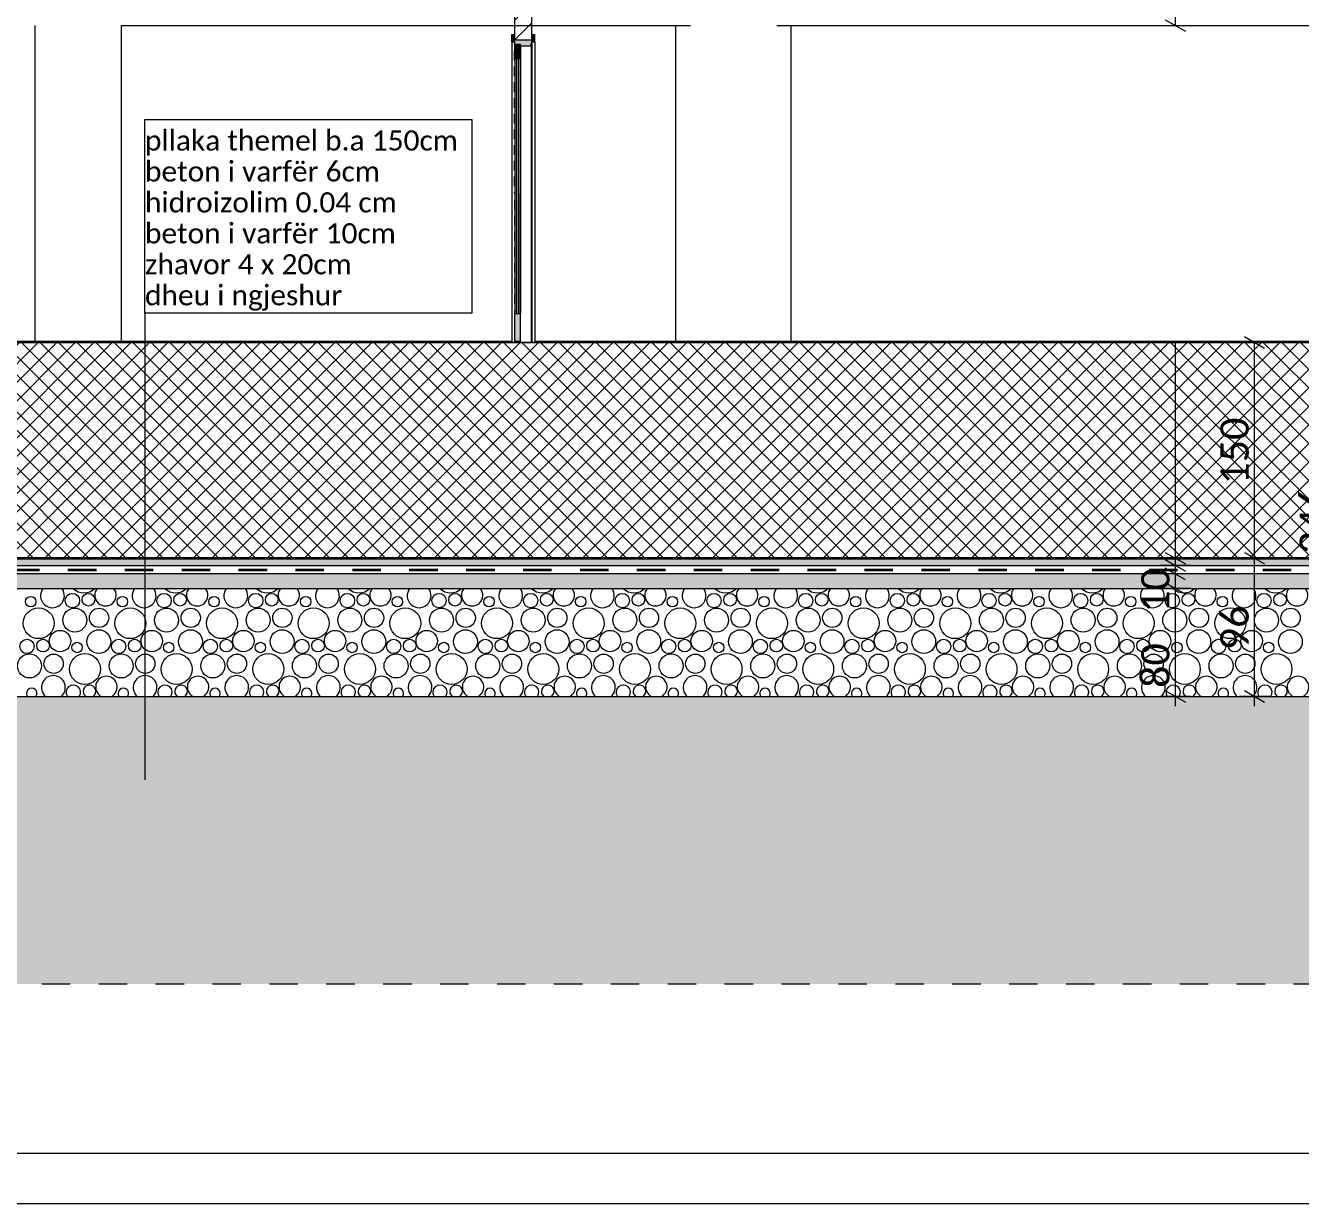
# Model space of a CAD drawing. Header units: millimetres. Extents: x -310 to 171125, y -3027 to 55843.
# Drawn here: x 126668 to 135522, y -3027 to 5156 of the extents above; entities that cross this region are included whole.
import ezdxf

# ---------------------------------------------------------------- set-up
doc = ezdxf.new("R2010")
doc.units = ezdxf.units.MM
doc.header["$MEASUREMENT"] = 0
doc.set_wipeout_variables(frame=1)
doc.linetypes.add('Dashed', pattern=[395.111113, 197.555556, -197.555556])
doc.linetypes.add('Wipeout_Contour', pattern=[1000, 0, -1000])
for name, color, linetype, lineweight in [('2D Drafting - General_Pen_No__1', 7, 'Continuous', 13), ('Pllaka e themelit_Pen_No__1', 7, 'Continuous', 13), ('Pllaka e themelit_Pen_No__101', 252, 'Continuous', 13), ('Pllaka perdhes_Pen_No__6', 5, 'Continuous', 35), ('Structural - Bearing_Pen_No__1', 7, 'Continuous', 13), ('Structural - Bearing_Pen_No__7', 7, 'Continuous', 35)]:
    doc.layers.add(name, color=color, linetype=linetype, lineweight=lineweight)
for name, color, linetype in [('Dimensioning - General', 7, 'Continuous'), ('Pllaka e themelit', 7, 'Continuous'), ('Structural - Bearing', 7, 'Continuous')]:
    doc.layers.add(name, color=color, linetype=linetype)
for name, color, linetype, lineweight, true_color in [('Dimensioning - General_Pen_No__61', 7, 'Continuous', 20, 0x6a6a6a), ('Dimensioning - General_Pen_No__88', 7, 'Continuous', 20, 0xfd4435), ('Drawing & Figure_Pen_No__61', 7, 'Continuous', 20, 0x6a6a6a), ('Shtresat nivelizimi_Pen_No__102', 7, 'Continuous', 13, 0xcccccc), ('Structural - Bearing_Pen_No__108', 7, 'Continuous', 13, 0xfd8379), ('Structural - Bearing_Pen_No__61', 7, 'Continuous', 20, 0x6a6a6a), ('Structural - Bearing_Pen_No__82', 7, 'Continuous', 20, 0xaaaaaa)]:
    doc.layers.add(name, color=color, linetype=linetype, lineweight=lineweight, true_color=true_color)
doc.layers.get('0').off()
doc.styles.add('GENERATED_STYLE_6', font='calibril.ttf')
doc.dimstyles.new('GENERATED_STYLE__1', dxfattribs={"dimtxt": 195.999997, "dimasz": 106.4, "dimexe": 0.18, "dimexo": 0.0625, "dimgap": 0.09, "dimtad": 1, "dimdec": 0, "dimlfac": 0.1, "dimzin": 0, "dimdsep": 46, "dimtxsty": 'GENERATED_STYLE_6', "dimblk": 'ARROWHEAD_2', "dimblk1": 'ARROWHEAD_2', "dimblk2": 'ARROWHEAD_2', "dimcen": 0.09, "dimse1": 1, "dimse2": 1, "dimclrd": 256, "dimclre": 256, "dimclrt": 256, "dimadec": 0, "dimazin": 0, "dimtfac": 1, "dimtdec": 4, "dimtmove": 0, "dimatfit": 3, "dimfxl": 1, "dimtolj": 1, "dimtzin": 0, "dimarcsym": 0})
doc.dimstyles.new('GENERATED_STYLE__3', dxfattribs={"dimtxt": 195.999997, "dimasz": 106.4, "dimexe": 0.18, "dimexo": 0.0625, "dimgap": 0.09, "dimtad": 1, "dimdec": 0, "dimlfac": 0.1, "dimzin": 0, "dimdsep": 46, "dimtxsty": 'GENERATED_STYLE_6', "dimblk": 'ARROWHEAD_2', "dimblk1": 'ARROWHEAD_2', "dimblk2": 'ARROWHEAD_2', "dimcen": 0.09, "dimse1": 1, "dimse2": 1, "dimclrd": 256, "dimclre": 256, "dimclrt": 256, "dimadec": 0, "dimazin": 0, "dimtfac": 1, "dimtdec": 4, "dimtmove": 2, "dimatfit": 3, "dimfxl": 1, "dimtolj": 1, "dimtzin": 0, "dimarcsym": 0})

# ---------------------------------------------------------------- blocks, each defined once
blk = doc.blocks.new('*X2')
at = {"layer": 'Shtresat nivelizimi_Pen_No__102', "color": 254, "linetype": 'Continuous', "lineweight": 13, "true_color": 0xcccccc}
for centre, radius in [((126705, 1153.4), 36.2), ((126994, 1160.7), 50), ((127105.7, 1166.9), 43.9), ((127341.5, 1153.4), 36.2), ((127630.5, 1160.7), 50), ((127742.2, 1166.9), 43.9), ((127978, 1153.4), 36.2), ((128266.9, 1160.7), 50), ((128378.6, 1166.9), 43.9), ((128614.4, 1153.4), 36.2), ((128903.4, 1160.7), 50), ((129015.1, 1166.9), 43.9), ((129250.9, 1153.4), 36.2), ((129539.9, 1160.7), 50), ((129651.6, 1166.9), 43.9), ((129887.4, 1153.4), 36.2), ((130176.4, 1160.7), 50), ((130288.1, 1166.9), 43.9), ((130523.9, 1153.4), 36.2), ((130812.9, 1160.7), 50), ((130924.6, 1166.9), 43.9), ((131160.4, 1153.4), 36.2), ((131449.4, 1160.7), 50), ((131561.1, 1166.9), 43.9), ((131796.9, 1153.4), 36.2), ((132085.9, 1160.7), 50), ((132197.6, 1166.9), 43.9), ((132433.4, 1153.4), 36.2), ((132722.4, 1160.7), 50), ((132834.1, 1166.9), 43.9), ((133069.9, 1153.4), 36.2), ((133358.9, 1160.7), 50), ((133470.5, 1166.9), 43.9), ((133706.4, 1153.4), 36.2), ((133995.3, 1160.7), 50), ((134107, 1166.9), 43.9), ((134342.8, 1153.4), 36.2), ((134631.8, 1160.7), 50), ((134743.5, 1166.9), 43.9), ((134979.3, 1153.4), 36.2), ((135268.3, 1160.7), 50), ((135380, 1166.9), 43.9), ((126759.6, 1003.5), 107.1), ((127010.9, 1025.3), 83.5), ((127178.9, 1040.8), 67.1), ((127396.1, 1003.5), 107.1), ((127647.4, 1025.3), 83.5), ((127815.4, 1040.8), 67.1), ((128032.6, 1003.5), 107.1), ((128283.9, 1025.3), 83.5), ((128451.9, 1040.8), 67.1), ((128669.1, 1003.5), 107.1), ((128920.3, 1025.3), 83.5), ((129088.4, 1040.8), 67.1), ((129305.6, 1003.5), 107.1), ((129556.8, 1025.3), 83.5), ((129724.9, 1040.8), 67.1), ((129942.1, 1003.5), 107.1), ((130193.3, 1025.3), 83.5), ((130361.4, 1040.8), 67.1), ((130578.6, 1003.5), 107.1), ((130829.8, 1025.3), 83.5), ((130997.9, 1040.8), 67.1), ((131215.1, 1003.5), 107.1), ((131466.3, 1025.3), 83.5), ((131634.4, 1040.8), 67.1), ((131851.5, 1003.5), 107.1), ((132102.8, 1025.3), 83.5), ((132270.8, 1040.8), 67.1), ((132488, 1003.5), 107.1), ((132739.3, 1025.3), 83.5), ((132907.3, 1040.8), 67.1), ((133124.5, 1003.5), 107.1), ((133375.8, 1025.3), 83.5), ((133543.8, 1040.8), 67.1), ((133761, 1003.5), 107.1), ((134012.2, 1025.3), 83.5), ((134180.3, 1040.8), 67.1), ((134397.5, 1003.5), 107.1), ((134648.7, 1025.3), 83.5), ((134816.8, 1040.8), 67.1), ((135034, 1003.5), 107.1), ((135285.2, 1025.3), 83.5), ((135453.3, 1040.8), 67.1), ((126679, 842.2), 50), ((126790.7, 848.4), 43.9), ((126908.6, 879.4), 74.5), ((127177.2, 875.6), 82.8), ((127315.5, 842.2), 50), ((127427.2, 848.4), 43.9), ((127545.1, 879.4), 74.5), ((127813.6, 875.6), 82.8), ((127951.9, 842.2), 50), ((128063.6, 848.4), 43.9), ((128181.5, 879.4), 74.5), ((128450.1, 875.6), 82.8), ((128588.4, 842.2), 50), ((128700.1, 848.4), 43.9), ((128818, 879.4), 74.5), ((129086.6, 875.6), 82.8), ((129224.9, 842.2), 50), ((129336.6, 848.4), 43.9), ((129454.5, 879.4), 74.5), ((129723.1, 875.6), 82.8), ((129861.4, 842.2), 50), ((129973.1, 848.4), 43.9), ((130091, 879.4), 74.5), ((130359.6, 875.6), 82.8), ((130497.9, 842.2), 50), ((130609.6, 848.4), 43.9), ((130727.5, 879.4), 74.5), ((130996.1, 875.6), 82.8), ((131134.4, 842.2), 50), ((131246.1, 848.4), 43.9), ((131364, 879.4), 74.5), ((131632.6, 875.6), 82.8), ((131770.9, 842.2), 50), ((131882.6, 848.4), 43.9), ((132000.5, 879.4), 74.5), ((132269.1, 875.6), 82.8), ((132407.4, 842.2), 50), ((132519.1, 848.4), 43.9), ((132637, 879.4), 74.5), ((132905.5, 875.6), 82.8), ((133043.9, 842.2), 50), ((133155.5, 848.4), 43.9), ((133273.5, 879.4), 74.5), ((133542, 875.6), 82.8), ((133680.3, 842.2), 50), ((133792, 848.4), 43.9), ((133909.9, 879.4), 74.5), ((134178.5, 875.6), 82.8), ((134316.8, 842.2), 50), ((134428.5, 848.4), 43.9), ((134546.4, 879.4), 74.5), ((134815, 875.6), 82.8), ((134953.3, 842.2), 50), ((135065, 848.4), 43.9), ((135182.9, 879.4), 74.5), ((135451.5, 875.6), 82.8), ((127026.5, 835), 36.2), ((127663, 835), 36.2), ((128299.4, 835), 36.2), ((128935.9, 835), 36.2), ((129572.4, 835), 36.2), ((130208.9, 835), 36.2), ((130845.4, 835), 36.2), ((131481.9, 835), 36.2), ((132118.4, 835), 36.2), ((132754.9, 835), 36.2), ((133391.4, 835), 36.2), ((134027.8, 835), 36.2), ((134664.3, 835), 36.2), ((135300.8, 835), 36.2), ((126695.9, 706.9), 83.5), ((126863.9, 722.3), 67.1), ((127081.1, 685.1), 107.1), ((127332.4, 706.9), 83.5), ((127500.4, 722.3), 67.1), ((127717.6, 685.1), 107.1), ((127968.9, 706.9), 83.5), ((128136.9, 722.3), 67.1), ((128354.1, 685.1), 107.1), ((128605.3, 706.9), 83.5), ((128773.4, 722.3), 67.1), ((128990.6, 685.1), 107.1), ((129241.8, 706.9), 83.5), ((129409.9, 722.3), 67.1), ((129627.1, 685.1), 107.1), ((129878.3, 706.9), 83.5), ((130046.4, 722.3), 67.1), ((130263.6, 685.1), 107.1), ((130514.8, 706.9), 83.5), ((130682.9, 722.3), 67.1), ((130900.1, 685.1), 107.1), ((131151.3, 706.9), 83.5), ((131319.4, 722.3), 67.1), ((131536.5, 685.1), 107.1), ((131787.8, 706.9), 83.5), ((131955.8, 722.3), 67.1), ((132173, 685.1), 107.1), ((132424.3, 706.9), 83.5), ((132592.3, 722.3), 67.1), ((132809.5, 685.1), 107.1), ((133060.8, 706.9), 83.5), ((133228.8, 722.3), 67.1), ((133446, 685.1), 107.1), ((133697.2, 706.9), 83.5), ((133865.3, 722.3), 67.1), ((134082.5, 685.1), 107.1), ((134333.7, 706.9), 83.5), ((134501.8, 722.3), 67.1), ((134719, 685.1), 107.1), ((134970.2, 706.9), 83.5), ((135138.3, 722.3), 67.1), ((135355.5, 685.1), 107.1)]:
    blk.add_circle(centre, radius, dxfattribs=at)
for centre, radius, start, end in [((126855.7, 1194.1), 82.8, 141.56513, 38.43487), ((127074.6, 1322), 107.1, 225.52462, 314.47538), ((127223.6, 1197.9), 74.5, 140.19456, 39.80544), ((127492.2, 1194.1), 82.8, 141.56513, 38.43487), ((127711.1, 1322), 107.1, 225.52462, 314.47538), ((127860.1, 1197.9), 74.5, 140.19456, 39.80544), ((128128.6, 1194.1), 82.8, 141.56513, 38.43487), ((128347.6, 1322), 107.1, 225.52462, 314.47538), ((128496.5, 1197.9), 74.5, 140.19456, 39.80544), ((128765.1, 1194.1), 82.8, 141.56513, 38.43487), ((128984.1, 1322), 107.1, 225.52462, 314.47538), ((129133, 1197.9), 74.5, 140.19456, 39.80544), ((129401.6, 1194.1), 82.8, 141.56513, 38.43487), ((129620.6, 1322), 107.1, 225.52462, 314.47538), ((129769.5, 1197.9), 74.5, 140.19456, 39.80544), ((130038.1, 1194.1), 82.8, 141.56513, 38.43487), ((130257.1, 1322), 107.1, 225.52462, 314.47538), ((130406, 1197.9), 74.5, 140.19456, 39.80544), ((130674.6, 1194.1), 82.8, 141.56513, 38.43487), ((130893.6, 1322), 107.1, 225.52462, 314.47538), ((131042.5, 1197.9), 74.5, 140.19456, 39.80544), ((131311.1, 1194.1), 82.8, 141.56513, 38.43487), ((131530.1, 1322), 107.1, 225.52462, 314.47538), ((131679, 1197.9), 74.5, 140.19456, 39.80544), ((131947.6, 1194.1), 82.8, 141.56513, 38.43487), ((132166.5, 1322), 107.1, 225.52462, 314.47538), ((132315.5, 1197.9), 74.5, 140.19456, 39.80544), ((132584.1, 1194.1), 82.8, 141.56513, 38.43487), ((132803, 1322), 107.1, 225.52462, 314.47538), ((132952, 1197.9), 74.5, 140.19456, 39.80544), ((133220.5, 1194.1), 82.8, 141.56513, 38.43487), ((133439.5, 1322), 107.1, 225.52462, 314.47538), ((133588.5, 1197.9), 74.5, 140.19456, 39.80544), ((133857, 1194.1), 82.8, 141.56513, 38.43487), ((134076, 1322), 107.1, 225.52462, 314.47538), ((134224.9, 1197.9), 74.5, 140.19456, 39.80544), ((134493.5, 1194.1), 82.8, 141.56513, 38.43487), ((134712.5, 1322), 107.1, 225.52462, 314.47538), ((134861.4, 1197.9), 74.5, 140.19456, 39.80544), ((135130, 1194.1), 82.8, 141.56513, 38.43487), ((135349, 1322), 107.1, 225.52462, 314.47538), ((135497.9, 1197.9), 74.5, 140.19456, 39.80544), ((126862.2, 557.2), 82.8, 311.97628, 228.02372), ((127230.1, 560.9), 74.5, 298.65975, 241.34025), ((127498.6, 557.2), 82.8, 311.97628, 228.02372), ((127866.5, 560.9), 74.5, 298.65975, 241.34025), ((128135.1, 557.2), 82.8, 311.97628, 228.02372), ((128503, 560.9), 74.5, 298.65975, 241.34025), ((128771.6, 557.2), 82.8, 311.97628, 228.02372), ((129139.5, 560.9), 74.5, 298.65975, 241.34025), ((129408.1, 557.2), 82.8, 311.97628, 228.02372), ((129776, 560.9), 74.5, 298.65975, 241.34025), ((130044.6, 557.2), 82.8, 311.97628, 228.02372), ((130412.5, 560.9), 74.5, 298.65975, 241.34025), ((130681.1, 557.2), 82.8, 311.97628, 228.02372), ((131049, 560.9), 74.5, 298.65975, 241.34025), ((131317.6, 557.2), 82.8, 311.97628, 228.02372), ((131685.5, 560.9), 74.5, 298.65975, 241.34025), ((131954.1, 557.2), 82.8, 311.97628, 228.02372), ((132322, 560.9), 74.5, 298.65975, 241.34025), ((132590.5, 557.2), 82.8, 311.97628, 228.02372), ((132958.5, 560.9), 74.5, 298.65975, 241.34025), ((133227, 557.2), 82.8, 311.97628, 228.02372), ((133594.9, 560.9), 74.5, 298.65975, 241.34025), ((133863.5, 557.2), 82.8, 311.97628, 228.02372), ((134231.4, 560.9), 74.5, 298.65975, 241.34025), ((134500, 557.2), 82.8, 311.97628, 228.02372), ((134867.9, 560.9), 74.5, 298.65975, 241.34025), ((135136.5, 557.2), 82.8, 311.97628, 228.02372), ((135504.4, 560.9), 74.5, 298.65975, 241.34025), ((126711.5, 516.5), 36.2, 324.80478, 215.19522), ((127000.5, 523.7), 50, 325.81599, 214.18401), ((127112.2, 529.9), 43.9, 308.55302, 231.44698), ((127348, 516.5), 36.2, 324.80478, 215.19522), ((127636.9, 523.7), 50, 325.81599, 214.18401), ((127748.6, 529.9), 43.9, 308.55302, 231.44698), ((127984.4, 516.5), 36.2, 324.80478, 215.19522), ((128273.4, 523.7), 50, 325.81599, 214.18401), ((128385.1, 529.9), 43.9, 308.55302, 231.44698), ((128620.9, 516.5), 36.2, 324.80478, 215.19522), ((128909.9, 523.7), 50, 325.81599, 214.18401), ((129021.6, 529.9), 43.9, 308.55302, 231.44698), ((129257.4, 516.5), 36.2, 324.80478, 215.19522), ((129546.4, 523.7), 50, 325.81599, 214.18401), ((129658.1, 529.9), 43.9, 308.55302, 231.44698), ((129893.9, 516.5), 36.2, 324.80478, 215.19522), ((130182.9, 523.7), 50, 325.81599, 214.18401), ((130294.6, 529.9), 43.9, 308.55302, 231.44698), ((130530.4, 516.5), 36.2, 324.80478, 215.19522), ((130819.4, 523.7), 50, 325.81599, 214.18401), ((130931.1, 529.9), 43.9, 308.55302, 231.44698), ((131166.9, 516.5), 36.2, 324.80478, 215.19522), ((131455.9, 523.7), 50, 325.81599, 214.18401), ((131567.6, 529.9), 43.9, 308.55302, 231.44698), ((131803.4, 516.5), 36.2, 324.80478, 215.19522), ((132092.4, 523.7), 50, 325.81599, 214.18401), ((132204.1, 529.9), 43.9, 308.55302, 231.44698), ((132439.9, 516.5), 36.2, 324.80478, 215.19522), ((132728.9, 523.7), 50, 325.81599, 214.18401), ((132840.5, 529.9), 43.9, 308.55302, 231.44698), ((133076.4, 516.5), 36.2, 324.80478, 215.19522), ((133365.3, 523.7), 50, 325.81599, 214.18401), ((133477, 529.9), 43.9, 308.55302, 231.44698), ((133712.8, 516.5), 36.2, 324.80478, 215.19522), ((134001.8, 523.7), 50, 325.81599, 214.18401), ((134113.5, 529.9), 43.9, 308.55302, 231.44698), ((134349.3, 516.5), 36.2, 324.80478, 215.19522), ((134638.3, 523.7), 50, 325.81599, 214.18401), ((134750, 529.9), 43.9, 308.55302, 231.44698), ((134985.8, 516.5), 36.2, 324.80478, 215.19522), ((135274.8, 523.7), 50, 325.81599, 214.18401), ((135386.5, 529.9), 43.9, 308.55302, 231.44698)]:
    blk.add_arc(centre, radius, start, end, dxfattribs=at)
blk = doc.blocks.new('Fill_1', base_point=(0, 2800))
at = {"layer": 'Shtresat nivelizimi_Pen_No__102', "color": 254, "linetype": 'Continuous', "lineweight": 13, "true_color": 0xcccccc}
blk.add_blockref('*X2', (0, 0), dxfattribs=at)
blk = doc.blocks.new('*D79')
at = {"layer": 'Dimensioning - General_Pen_No__61', "color": 251, "linetype": 'Continuous', "lineweight": 20, "true_color": 0x6a6a6a, "transparency": 16777216}
for p, q in [((134757.9, 1245.6), (134547.9, 1245.6)), ((134582.9, 1286), (134722.9, 1205.2)), ((134652.9, 495.6), (134652.9, 1245.6)), ((134582.9, 536), (134722.9, 455.2)), ((134757.9, 495.6), (134547.9, 495.6)), ((134652.9, 427.1), (134652.9, 495.6))]:
    blk.add_line(p, q, dxfattribs=at)
at = {"layer": 'Dimensioning - General_Pen_No__88', "color": 20, "lineweight": 20, "true_color": 0xfd4435, "transparency": 16777216, "char_height": 196, "attachment_point": 7, "rotation": 90, "style": 'GENERATED_STYLE_6'}
for s, insert in [('\\A1;{\\pql;\\fCalibri Light|b0|i0|c0|p34;10}', (134613.7, 1076.7)), ('\\A1;{\\pql;\\fCalibri Light|b0|i0|c0|p34;80}', (134613.7, 555))]:
    blk.add_mtext(s, dxfattribs=dict(at, insert=insert))
blk = doc.blocks.new('ARROWHEAD_2')
at = {"color": 0, "linetype": 'Continuous', "lineweight": 0}
for p, q in [((0, 0), (-1, 0)), ((-0.378, -0.655), (0.378, 0.655))]:
    blk.add_line(p, q, dxfattribs=at)
blk = doc.blocks.new('*D80')
at = {"layer": 'Dimensioning - General_Pen_No__61', "color": 251, "linetype": 'Continuous', "lineweight": 20, "true_color": 0x6a6a6a, "transparency": 16777216}
for p, q in [((134757.9, 1345.6), (134547.9, 1345.6)), ((134722.9, 1305.2), (134582.9, 1386)), ((134652.9, 1345.6), (134652.9, 1414.1)), ((134652.9, 1245.6), (134652.9, 1345.6)), ((134757.9, 1245.6), (134547.9, 1245.6)), ((134582.9, 1286), (134722.9, 1205.2))]:
    blk.add_line(p, q, dxfattribs=at)
blk = doc.blocks.new('*D110')
at = {"layer": 'Dimensioning - General_Pen_No__61', "color": 251, "linetype": 'Continuous', "lineweight": 20, "true_color": 0x6a6a6a, "transparency": 16777216}
for p, q in [((134652.9, 1455.6), (134652.9, 2955.6)), ((134757.9, 1455.6), (134547.9, 1455.6)), ((134582.9, 1496), (134722.9, 1415.2)), ((134582.9, 1446), (134722.9, 1365.2)), ((134652.9, 1405.6), (134652.9, 1455.6)), ((134757.9, 1405.6), (134547.9, 1405.6)), ((134652.9, 1337.1), (134652.9, 1405.6))]:
    blk.add_line(p, q, dxfattribs=at)
blk = doc.blocks.new('*D111')
at = {"layer": 'Dimensioning - General_Pen_No__61', "color": 251, "linetype": 'Continuous', "lineweight": 20, "true_color": 0x6a6a6a, "transparency": 16777216}
for p, q in [((134652.9, 5425.6), (134652.9, 5625.6)), ((134757.9, 5425.6), (134547.9, 5425.6)), ((134582.9, 5466), (134722.9, 5385.2)), ((134652.9, 5155.6), (134652.9, 5425.6)), ((134582.9, 5196), (134722.9, 5115.2))]:
    blk.add_line(p, q, dxfattribs=at)
blk = doc.blocks.new('*D117')
at = {"layer": 'Dimensioning - General_Pen_No__61', "color": 251, "linetype": 'Continuous', "lineweight": 20, "true_color": 0x6a6a6a, "transparency": 16777216}
for p, q in [((135132.9, 1496), (135272.9, 1415.2)), ((135202.9, 495.6), (135202.9, 1455.6)), ((135132.9, 536), (135272.9, 455.2)), ((135307.9, 495.6), (135097.9, 495.6)), ((135202.9, 427.1), (135202.9, 495.6))]:
    blk.add_line(p, q, dxfattribs=at)
at = {"layer": 'Dimensioning - General_Pen_No__88', "color": 20, "lineweight": 20, "true_color": 0xfd4435, "transparency": 16777216, "insert": (135163.7, 816.7), "char_height": 196, "attachment_point": 7, "rotation": 90, "style": 'GENERATED_STYLE_6'}
blk.add_mtext('\\A1;{\\pql;\\fCalibri Light|b0|i0|c0|p34;96}', dxfattribs=at)
blk = doc.blocks.new('*D118')
at = {"layer": 'Dimensioning - General_Pen_No__61', "color": 251, "linetype": 'Continuous', "lineweight": 20, "true_color": 0x6a6a6a, "transparency": 16777216}
for p, q in [((135132.9, 2996), (135272.9, 2915.2)), ((135202.9, 1455.6), (135202.9, 2955.6)), ((135307.9, 1455.6), (135097.9, 1455.6)), ((135132.9, 1496), (135272.9, 1415.2)), ((135202.9, 495.6), (135202.9, 1455.6))]:
    blk.add_line(p, q, dxfattribs=at)
at = {"layer": 'Dimensioning - General_Pen_No__88', "color": 20, "lineweight": 20, "true_color": 0xfd4435, "transparency": 16777216, "insert": (135163.7, 1967.3), "char_height": 196, "attachment_point": 7, "rotation": 90, "style": 'GENERATED_STYLE_6'}
blk.add_mtext('\\A1;{\\pql;\\fCalibri Light|b0|i0|c0|p34;150}', dxfattribs=at)
blk = doc.blocks.new('*D151')
at = {"layer": 'Dimensioning - General_Pen_No__61', "color": 251, "linetype": 'Continuous', "lineweight": 20, "true_color": 0x6a6a6a, "transparency": 16777216}
for p, q in [((135682.9, 2996), (135822.9, 2915.2)), ((135752.9, 495.6), (135752.9, 2955.6)), ((135682.9, 536), (135822.9, 455.2)), ((135857.9, 495.6), (135647.9, 495.6)), ((135752.9, 427.1), (135752.9, 495.6))]:
    blk.add_line(p, q, dxfattribs=at)
at = {"layer": 'Dimensioning - General_Pen_No__88', "color": 20, "lineweight": 20, "true_color": 0xfd4435, "transparency": 16777216, "insert": (135713.7, 1487.3), "char_height": 196, "attachment_point": 7, "rotation": 90, "style": 'GENERATED_STYLE_6'}
blk.add_mtext('\\A1;{\\pql;\\fCalibri Light|b0|i0|c0|p34;246}', dxfattribs=at)

msp = doc.modelspace()

# ---------------------------------------------------------------- hatches: boundary and pattern name
at = {"layer": 'Structural - Bearing_Pen_No__108', "linetype": 'Continuous', "lineweight": 0, "true_color": 0xfda29a}
for points in [[(130065.2, 5092), (130046.2, 5092), (130046.2, 5042), (130065.2, 5042), (130065.2, 5055)], [(130180.2, 5055), (130065.2, 5055), (130065.2, 5027), (130105.2, 5027), (130105.2, 5015), (130180.2, 5015), (130180.2, 5030)], [(130180.2, 5055), (130180.2, 5030), (130185.2, 5030), (130185.2, 5042), (130185.2, 5055)], [(130204.2, 5092), (130185.2, 5092), (130185.2, 5055), (130185.2, 5042), (130204.2, 5042)], [(130105.2, 4927), (130105.2, 5027), (130065.2, 5027), (130065.2, 4927)], [(130079.2, 3155), (130079.2, 4927), (130065.2, 4927), (130065.2, 3155)], [(130091.2, 3155), (130091.2, 4927), (130079.2, 4927), (130079.2, 3155)], [(130079.2, 3155), (130091.2, 3155), (130091.2, 4927), (130079.2, 4927)], [(130091.2, 4927), (130091.2, 3155), (130105.2, 3155), (130105.2, 4927)], [(130105.2, 2955), (130105.2, 3155), (130065.2, 3155), (130065.2, 2955)]]:
    msp.add_hatch(color=21, dxfattribs=at).paths.add_polyline_path(points)

# ---------------------------------------------------------------- linework, layer by layer
at = {"layer": 'Structural - Bearing_Pen_No__1', "color": 7, "linetype": 'Continuous', "lineweight": 13}
for p, q in [((130046.2, 5092), (130065.2, 5092)), ((130185.2, 5092), (130204.2, 5092))]:
    msp.add_line(p, q, dxfattribs=at)
at = {"layer": 'Structural - Bearing_Pen_No__82', "color": 253, "linetype": 'Continuous', "lineweight": 20, "true_color": 0xaaaaaa}
for p, q in [((126735.2, 2955.6), (126735.2, 5155.6)), ((127885.2, 5155.6), (130835.2, 5155.6)), ((130835.2, 5155.6), (131185.2, 5155.6)), ((131185.2, 5155.6), (131285.2, 5155.6)), ((131185.2, 2955.6), (131185.2, 5155.6)), ((131885.2, 5155.6), (131985.2, 5155.6)), ((131985.2, 2955.6), (131985.2, 5155.6)), ((131985.2, 5155.6), (132335.2, 5155.6)), ((132335.2, 5155.6), (135585.2, 5155.6))]:
    msp.add_line(p, q, dxfattribs=at)

# ---------------------------------------------------------------- block references
at = {"layer": 'Shtresat nivelizimi_Pen_No__102', "color": 254, "linetype": 'Continuous', "lineweight": 13, "true_color": 0xcccccc}
msp.add_blockref('Fill_1', (0, 2800), dxfattribs=at)

# ---------------------------------------------------------------- next in the draw order: wipeouts: each hides what was drawn before it
at = {"color": 254, "linetype": 'Wipeout_Contour', "lineweight": 0, "ltscale": 520366.941873}
msp.add_wipeout([(116935.2, 1245.6), (143235.2, 1245.6), (143235.2, 1345.6), (116935.2, 1345.6)], dxfattribs=at).dxf.layer = 'Pllaka e themelit'

# ---------------------------------------------------------------- next in the draw order: hatches: boundary and pattern name
at = {"layer": 'Pllaka e themelit_Pen_No__101', "linetype": 'Continuous', "lineweight": 13}
h = msp.add_hatch(dxfattribs=at)
h.set_pattern_fill('DOT_DASHED', color=252, style=0, pattern_type=2)
h.set_pattern_definition([(45, (104195.76, 1320.6), (-64.34671, 64.34671), [68.25, -22.75, 0, -22.75]), (45, (104203.8, 1392.99), (-64.34671, 64.34671), [68.25, -22.75, 0, -22.75])])
h.paths.add_polyline_path([(116935.2, 1245.6), (143235.2, 1245.6), (143235.2, 1345.6), (116935.2, 1345.6)])
at = {"layer": 'Shtresat nivelizimi_Pen_No__102', "linetype": 'Continuous', "lineweight": 13, "true_color": 0xcccccc}
h = msp.add_hatch(dxfattribs=at)
h.set_pattern_fill('EARTH', color=254, style=0, pattern_type=2)
h.set_pattern_definition([(45, (0, 0), (-193.04014, 193.04014), []), (45, (-64.35, 64.35), (-386.0803, 386.0803), []), (45, (-128.7, 128.7), (-386.0803, 386.0803), []), (135, (-193.04, 193.04), (64.346715, 64.346715), [273, -273])])
h.paths.add_polyline_path([(115771.9, -1502.3), (115771.9, 495.6), (144398.6, 495.6), (145456.5, 8095.6), (146822.4, 8095.6), (146822.4, -1502.3)])

# ---------------------------------------------------------------- next in the draw order: linework, layer by layer
at = {"layer": 'Pllaka e themelit_Pen_No__1', "color": 7, "linetype": 'Continuous', "lineweight": 13, "flags": 128}
msp.add_lwpolyline([(116935.2, 1245.6), (143235.2, 1245.6), (143235.2, 1345.6), (116935.2, 1345.6)], close=True, dxfattribs=at)

# ---------------------------------------------------------------- next in the draw order: wipeouts: each hides what was drawn before it
at = {"color": 254, "linetype": 'Wipeout_Contour', "lineweight": 0, "ltscale": 520372.621645}
msp.add_wipeout([(117085.2, 1405.6), (143085.2, 1405.6), (143085.2, 1455.6), (117085.2, 1455.6)], dxfattribs=at).dxf.layer = 'Pllaka e themelit'
at = {"color": 254, "linetype": 'Wipeout_Contour', "lineweight": 0, "ltscale": 510017.86471}
msp.add_wipeout([(127535.2, 5155.6), (127335.2, 5155.6), (127335.2, 2955.6), (127535.2, 2955.6)], dxfattribs=at).dxf.layer = 'Structural - Bearing'

# ---------------------------------------------------------------- next in the draw order: hatches: boundary and pattern name
at = {"layer": 'Pllaka e themelit_Pen_No__101', "linetype": 'Continuous', "lineweight": 13}
h = msp.add_hatch(dxfattribs=at)
h.set_pattern_fill('DOT_DASHED', color=252, style=0, pattern_type=2)
h.set_pattern_definition([(45, (104195.76, 1430.6), (-64.34671, 64.34671), [68.25, -22.75, 0, -22.75]), (45, (104203.8, 1502.99), (-64.34671, 64.34671), [68.25, -22.75, 0, -22.75])])
h.paths.add_polyline_path([(117085.2, 1405.6), (143085.2, 1405.6), (143085.2, 1455.6), (117085.2, 1455.6)])
at = {"layer": 'Structural - Bearing_Pen_No__1', "linetype": 'Continuous', "lineweight": 13}
h = msp.add_hatch(dxfattribs=at)
h.set_pattern_fill('CONCRETE_BLOCK', style=0, pattern_type=2)
h.set_pattern_definition([(45, (0, 0), (-64.346715, 64.346715), []), (135, (0, 0), (64.346715, 64.346715), [])])
h.paths.add_polyline_path([(143085.2, 1455.6), (143085.2, 2955.6), (117085.2, 2955.6), (117085.2, 1455.6)])

# ---------------------------------------------------------------- next in the draw order: linework, layer by layer
at = {"layer": 'Drawing & Figure_Pen_No__61', "color": 251, "linetype": 'Continuous', "lineweight": 20, "true_color": 0x6a6a6a, "flags": 128}
msp.add_lwpolyline([(127497.9, 4502.2), (129767.1, 4502.2), (129767.1, 3158.2), (127497.9, 3158.2)], close=True, dxfattribs=at)
at = {"layer": 'Pllaka e themelit_Pen_No__1', "color": 7, "linetype": 'Continuous', "lineweight": 13, "flags": 128}
msp.add_lwpolyline([(117085.2, 1405.6), (143085.2, 1405.6), (143085.2, 1455.6), (117085.2, 1455.6)], close=True, dxfattribs=at)
at = {"layer": 'Structural - Bearing_Pen_No__1', "color": 7, "linetype": 'Continuous', "lineweight": 13}
msp.add_line((117085.2, 1455.6), (143085.2, 1455.6), dxfattribs=at)
at = {"layer": 'Structural - Bearing_Pen_No__61', "color": 251, "linetype": 'Continuous', "lineweight": 20, "true_color": 0x6a6a6a}
msp.add_lwpolyline([(127497.9, 3158.2), (127497.9, -84.2)], dxfattribs=at)
at = {"layer": 'Structural - Bearing_Pen_No__7', "color": 7, "linetype": 'Continuous', "lineweight": 35, "flags": 128}
msp.add_lwpolyline([(143085.2, 1455.6), (143085.2, 2955.6), (117085.2, 2955.6), (117085.2, 1455.6)], close=True, dxfattribs=at)
at = {"layer": 'Structural - Bearing_Pen_No__82', "color": 253, "linetype": 'Continuous', "lineweight": 20, "true_color": 0xaaaaaa}
for p, q in [((127335.2, 5155.6), (127535.2, 5155.6)), ((127335.2, 2955.6), (127335.2, 5155.6)), ((127535.2, 5155.6), (127885.2, 5155.6))]:
    msp.add_line(p, q, dxfattribs=at)

# ---------------------------------------------------------------- next in the draw order: texts
at = {"layer": 'Drawing & Figure_Pen_No__61', "color": 251, "linetype": 'Continuous', "lineweight": 20, "true_color": 0x6a6a6a, "insert": (127497.9, 3174.3), "char_height": 140, "attachment_point": 7, "line_spacing_factor": 0.921369, "style": 'GENERATED_STYLE_6'}
msp.add_mtext('\\A1;{\\pql;\\fCalibri Light|b0|i0|c0|p34;pllaka themel b.a 150cm\\P\\pql;\\fCalibri Light|b0|i0|c0|p34;beton i varfër 6cm\\P\\pql;\\fCalibri Light|b0|i0|c0|p34;hidroizolim 0.04 cm\\P\\pql;\\fCalibri Light|b0|i0|c0|p34;beton i varfër 10cm\\P\\pql;\\fCalibri Light|b0|i0|c0|p34;zhavor 4 x 20cm\\P\\pql;\\fCalibri Light|b0|i0|c0|p34;dheu i ngjeshur}', dxfattribs=at)

# ---------------------------------------------------------------- next in the draw order: dimensions: what is measured, and where the dimension line sits
at = {"layer": 'Dimensioning - General', "color": 251, "linetype": 'Continuous', "lineweight": 20, "true_color": 0x6a6a6a}
for base, p1, p2, dimstyle, picture, middle in [((135202.9, 1455.6), (106818.4, 495.6), (106893.7, 1455.6), 'GENERATED_STYLE__1', '*D117', (135065.7, 966.1)), ((134652.9, 1345.6), (107337.7, 1245.6), (107352.7, 1345.6), 'GENERATED_STYLE__3', '*D80', (134515.7, 1226.1))]:
    dim = msp.add_linear_dim(base=base, p1=p1, p2=p2, angle=90, dimstyle=dimstyle, dxfattribs=at)
    dim.commit()
    dim.dimension.update_dxf_attribs({"geometry": picture, "text_midpoint": middle, "dimtype": 160, "text_rotation": 90})
dim = msp.add_linear_dim(base=(134652.9, 1245.6), p1=(107371.2, 495.6), p2=(107337.7, 1245.6), angle=90, text='80', dimstyle='GENERATED_STYLE__3', dxfattribs=at)
dim.commit()
dim.dimension.update_dxf_attribs({"geometry": '*D79', "text_midpoint": (134515.7, 704.4), "dimtype": 160, "text_rotation": 90})

# ---------------------------------------------------------------- next in the draw order: wipeouts: each hides what was drawn before it
at = {"color": 254, "linetype": 'Wipeout_Contour', "lineweight": 0, "ltscale": 520485.356697}
msp.add_wipeout([(130046.2, 5042), (130046.2, 2955), (130065.2, 2955), (130065.2, 5042)], dxfattribs=at).dxf.layer = 'Structural - Bearing'
at = {"color": 254, "linetype": 'Wipeout_Contour', "lineweight": 0, "ltscale": 520992.173035}
msp.add_wipeout([(130180.2, 5030), (130180.2, 2955), (130185.2, 2955), (130185.2, 5030)], dxfattribs=at).dxf.layer = 'Structural - Bearing'

# ---------------------------------------------------------------- next in the draw order: linework, layer by layer
at = {"layer": 'Structural - Bearing_Pen_No__1', "color": 7, "linetype": 'Continuous', "lineweight": 13}
msp.add_line((130046.2, 5042), (130046.2, 5092), dxfattribs=at)
at = {"layer": 'Structural - Bearing_Pen_No__82', "color": 253, "linetype": 'Continuous', "lineweight": 20, "true_color": 0xaaaaaa}
msp.add_line((130046.2, 5042), (130046.2, 2955), dxfattribs=at)

# ---------------------------------------------------------------- next in the draw order: wipeouts: each hides what was drawn before it
at = {"color": 254, "linetype": 'Wipeout_Contour', "lineweight": 0, "ltscale": 521041.076593}
msp.add_wipeout([(130185.2, 5042), (130185.2, 2955), (130204.2, 2955), (130204.2, 5042)], dxfattribs=at).dxf.layer = 'Structural - Bearing'

# ---------------------------------------------------------------- next in the draw order: wipeouts: each hides what was drawn before it
at = {"color": 254, "linetype": 'Wipeout_Contour', "lineweight": 0, "ltscale": 520831.09644}
msp.add_wipeout([(130105.2, 5015), (130105.2, 2955), (130180.2, 2955), (130180.2, 5015)], dxfattribs=at).dxf.layer = 'Structural - Bearing'

# ---------------------------------------------------------------- next in the draw order: hatches: boundary and pattern name
at = {"layer": 'Structural - Bearing_Pen_No__108', "linetype": 'Continuous', "lineweight": 13, "true_color": 0xfd8379}
h = msp.add_hatch(dxfattribs=at)
h.set_pattern_fill('FIRE_PROOFING', color=11, style=0, pattern_type=2)
h.set_pattern_definition([(45, (0, 0), (-69.29646, 69.29646), [])])
h.paths.add_polyline_path([(130065.2, 5055), (130185.2, 5055), (130185.2, 5425.6), (130065.2, 5425.6)])

# ---------------------------------------------------------------- next in the draw order: linework, layer by layer
at = {"layer": '2D Drafting - General_Pen_No__1', "color": 7, "linetype": 'Continuous', "lineweight": 13, "flags": 128}
for points in [[(87895.2, -3027.2), (171125.2, -3027.2), (171125.2, 55842.8), (87895.2, 55842.8)], [(170775.2, 55492.8), (89295.2, 55492.8), (89295.2, -2677.2), (170775.2, -2677.2)]]:
    msp.add_lwpolyline(points, close=True, dxfattribs=at)
at = {"layer": 'Pllaka perdhes_Pen_No__6', "color": 5, "linetype": 'Dashed', "lineweight": 35}
msp.add_lwpolyline([(117085.2, 1375.6), (143135.2, 1375.6), (143135.2, 3005.6), (142755.9, 3005.6), (142635.2, 3126.3), (142635.2, 8295.6)], dxfattribs=at)
at = {"layer": 'Structural - Bearing_Pen_No__1', "color": 7, "linetype": 'Continuous', "lineweight": 13}
for p, q in [((130065.2, 5055), (130065.2, 5425.6)), ((130185.2, 5055), (130185.2, 5425.6)), ((130065.2, 5055), (130065.2, 5092)), ((130065.2, 5055), (130180.2, 5055)), ((130180.2, 5055), (130185.2, 5055)), ((130185.2, 5055), (130185.2, 5092)), ((130204.2, 5042), (130204.2, 5092)), ((130046.2, 5042), (130065.2, 5042)), ((130065.2, 5027), (130065.2, 5042)), ((130065.2, 5027), (130105.2, 5027)), ((130065.2, 4927), (130065.2, 5027)), ((130065.2, 5027), (130105.2, 5027)), ((130105.2, 4927), (130105.2, 5027)), ((130105.2, 5015), (130105.2, 5027)), ((130105.2, 5015), (130180.2, 5015)), ((130180.2, 5015), (130180.2, 5030)), ((130180.2, 5030), (130185.2, 5030)), ((130185.2, 5030), (130185.2, 5042)), ((130185.2, 5042), (130204.2, 5042)), ((130065.2, 4927), (130105.2, 4927)), ((130079.2, 3155), (130079.2, 4927)), ((130091.2, 4927), (130091.2, 3155)), ((130065.2, 3155), (130105.2, 3155)), ((130065.2, 2955), (130065.2, 3155)), ((130105.2, 2955), (130105.2, 3155)), ((124075.1, 2955.6), (143085.2, 2955.6))]:
    msp.add_line(p, q, dxfattribs=at)
at = {"layer": 'Structural - Bearing_Pen_No__1', "color": 7, "linetype": 'Dashed', "lineweight": 13}
msp.add_lwpolyline([(113348, 8095.6), (113348, -1502.3), (146822.4, -1502.3), (146822.4, 8095.6)], dxfattribs=at)
at = {"layer": 'Structural - Bearing_Pen_No__1', "color": 7, "linetype": 'Continuous', "lineweight": 13}
msp.add_lwpolyline([(114713.9, 8095.6), (115771.9, 495.6), (144398.6, 495.6), (145456.5, 8095.6)], dxfattribs=at)
at = {"layer": 'Structural - Bearing_Pen_No__82', "color": 253, "linetype": 'Continuous', "lineweight": 20, "true_color": 0xaaaaaa}
for p, q in [((130064.2, 5021), (130064.2, 5027)), ((130064.2, 4911.9), (130064.2, 4979)), ((130106.2, 5008.5), (130106.2, 4772.2)), ((130180.2, 5015), (130180.2, 2955)), ((130185.2, 5030), (130185.2, 2955)), ((130204.2, 5042), (130204.2, 2955)), ((130064.2, 4802.8), (130064.2, 4869.9)), ((130065.2, 4927), (130065.2, 3155)), ((130105.2, 4927), (130105.2, 3155)), ((130064.2, 4693.6), (130064.2, 4760.8)), ((130106.2, 4772.2), (130106.2, 3991)), ((130064.2, 4584.5), (130064.2, 4651.7)), ((130064.2, 4475.4), (130064.2, 4542.6)), ((130064.2, 4366.3), (130064.2, 4433.4)), ((130064.2, 4257.2), (130064.2, 4324.3)), ((130064.2, 4148.1), (130064.2, 4215.2)), ((130064.2, 4039), (130064.2, 4106.1)), ((130064.2, 3991), (130064.2, 3997)), ((130064.2, 3991), (130064.2, 3985)), ((130106.2, 3209.8), (130106.2, 3991)), ((130064.2, 3943), (130064.2, 3875.9)), ((130064.2, 3833.9), (130064.2, 3766.8)), ((130064.2, 3724.8), (130064.2, 3657.6)), ((130064.2, 3615.7), (130064.2, 3548.5)), ((130064.2, 3506.6), (130064.2, 3439.4)), ((130064.2, 3397.4), (130064.2, 3330.3)), ((130064.2, 3288.3), (130064.2, 3221.2)), ((130106.2, 2973.5), (130106.2, 3209.8)), ((130064.2, 3179.2), (130064.2, 3112.1)), ((130064.2, 3070.1), (130064.2, 3003))]:
    msp.add_line(p, q, dxfattribs=at)

# ---------------------------------------------------------------- next in the draw order: dimensions: what is measured, and where the dimension line sits
at = {"layer": 'Dimensioning - General', "color": 251, "linetype": 'Continuous', "lineweight": 20, "true_color": 0x6a6a6a}
for base, p1, p2, picture, middle in [((134652.9, 5425.6), (336.2, 5155.6), (274.8, 5425.6), '*D111', (134515.7, 4946.8)), ((135202.9, 2955.6), (106893.7, 1455.6), (106876.9, 2955.6), '*D118', (135065.7, 2191.4)), ((135752.9, 2955.6), (109587.5, 495.6), (109756.1, 2955.6), '*D151', (135615.7, 1711.4))]:
    dim = msp.add_linear_dim(base=base, p1=p1, p2=p2, angle=90, dimstyle='GENERATED_STYLE__1', dxfattribs=at)
    dim.commit()
    dim.dimension.update_dxf_attribs({"geometry": picture, "text_midpoint": middle, "dimtype": 160, "text_rotation": 90})
dim = msp.add_linear_dim(base=(134652.9, 1455.6), p1=(239.8, 1405.6), p2=(232, 1455.6), angle=90, text='6', dimstyle='GENERATED_STYLE__3', dxfattribs=at)
dim.commit()
dim.dimension.update_dxf_attribs({"geometry": '*D110', "text_midpoint": (134515.7, 1703), "dimtype": 160, "text_rotation": 90})

doc.saveas('drawing.dxf')
